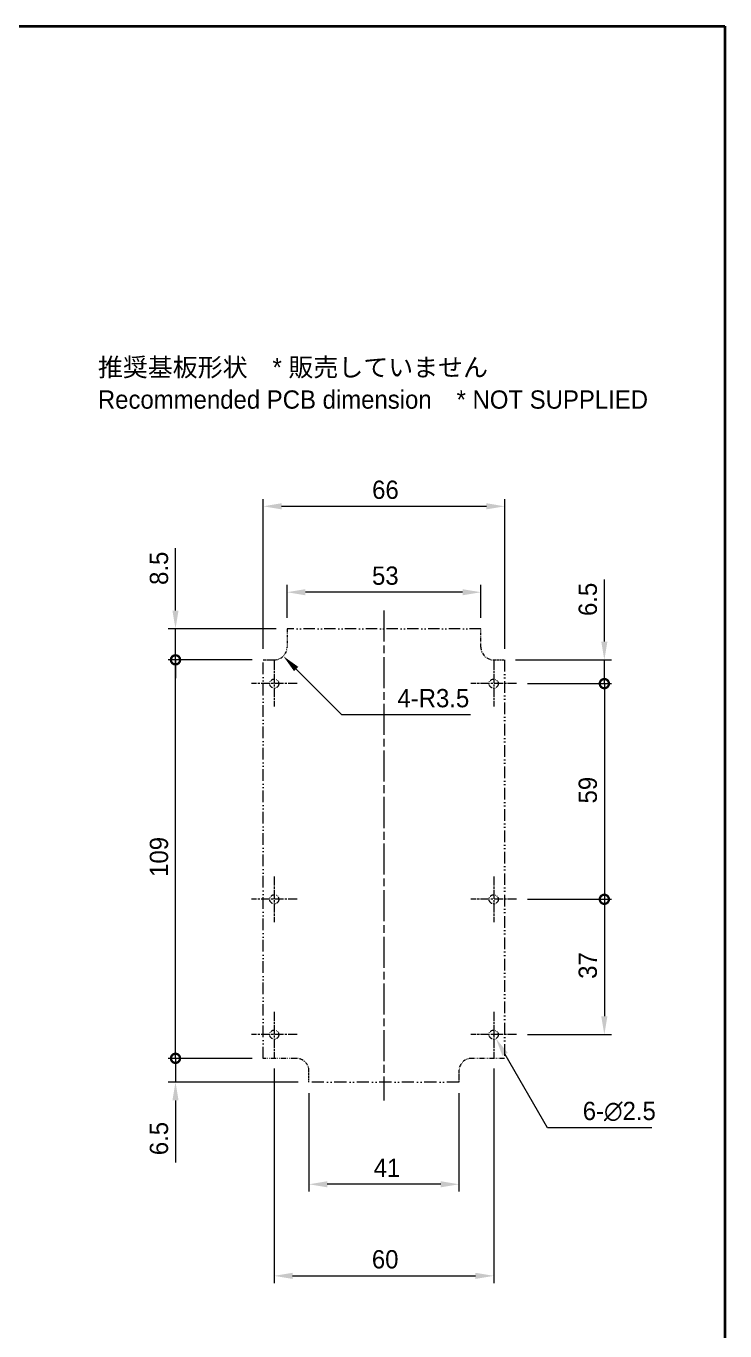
# Model space of a CAD drawing. Header units: millimetres. Extents: x 0 to 3058, y 0 to 562.
# Drawn here: x 1793.9 to 1985, y 205.1 to 562 of the extents above; entities that cross this region are included whole.
import ezdxf

# ---------------------------------------------------------------- set-up
doc = ezdxf.new("R2010")
doc.units = ezdxf.units.MM
doc.header["$LTSCALE"] = 1.5
doc.linetypes.add('CHAIN', pattern=[0.3543, 0.2362, -0.0295, 0.0591, -0.0295])
doc.linetypes.add('DASH_DOUBLE_DOT', pattern=[0.4398, 0.24, -0.06, 0.0098, -0.06, 0.01, -0.06])
doc.layers.get('Defpoints').update_dxf_attribs({"lineweight": 25})
for name, color, linetype, lineweight in [('Border (ISO)', 7, 'Continuous', 35), ('Center Mark (ISO)', 131, 'Continuous', 18), ('Centerline (ISO)', 131, 'Continuous', 18), ('Dimension (ISO)', 7, 'Continuous', 18), ('Dimension (ISO) @ 1', 7, 'Continuous', 18), ('Symbol (ISO)', 7, 'Continuous', 18), ('Visible (ISO)', 7, 'Continuous', 35)]:
    doc.layers.add(name, color=color, linetype=linetype, lineweight=lineweight)
doc.styles.add('Note Text (TK)', font='')
doc.styles.get('Note Text (TK)').set_extended_font_data('MS PGothic')
doc.dimstyles.new('Default - Method 1b (TK)', dxfattribs={"dimscale": 1.5, "dimtxt": 2.5, "dimasz": 2.5, "dimexe": 1, "dimexo": 1.5, "dimgap": 1, "dimtad": 1, "dimtoh": 1, "dimrnd": 1e-08, "dimdsep": 46, "dimtxsty": 'Note Text (TK)', "dimcen": 0.09, "dimdle": 5, "dimclrd": 100, "dimclre": 100, "dimclrt": 7, "dimadec": 1, "dimazin": 1, "dimtfac": 1, "dimtmove": 0, "dimatfit": 3, "dimfxl": 1, "dimtolj": 1, "dimlwd": -1, "dimlwe": -1, "dimarcsym": 0})

# ---------------------------------------------------------------- blocks, each defined once
blk = doc.blocks.new('図面枠 tk図枠')
at = {"layer": 'Border (ISO)'}
for p, q in [((14.5, 289), (405.5, 289)), ((405.5, 289), (405.5, 8))]:
    blk.add_line(p, q, dxfattribs=at)
blk = doc.blocks.new('*D41')
at = {"layer": 'Defpoints', "color": 0}
for p in [(1921.16, 287.22), (1922.41, 285.05)]:
    blk.add_point(p, dxfattribs=at)
at = {"layer": 'Dimension (ISO)', "color": 100}
for p, q in [((1921.61, 286.14), (1921.97, 286.14)), ((1921.79, 285.96), (1921.79, 286.32)), ((1936.54, 260.59), (1924.91, 280.72)), ((1965.03, 260.59), (1936.54, 260.59))]:
    blk.add_line(p, q, dxfattribs=at)
blk.add_solid([(1925.63, 281.14), (1924.19, 280.31), (1922.41, 285.05)], dxfattribs=at)
at = {"layer": 'Dimension (ISO)', "color": 7, "insert": (1946.14, 265.09), "char_height": 5, "attachment_point": 4, "style": 'Note Text (TK)'}
blk.add_mtext('\\A1;\\fＭＳ Ｐゴシック|b0|i0;\\H5.0000;6-∅2.5', dxfattribs=at)
blk = doc.blocks.new('*D42')
at = {"layer": 'Defpoints', "color": 0}
for p in [(1861.79, 392.14), (1864.26, 389.66)]:
    blk.add_point(p, dxfattribs=at)
at = {"layer": 'Dimension (ISO)', "color": 100}
for p, q in [((1880.3, 373.63), (1867.8, 386.13)), ((1915.41, 373.63), (1880.3, 373.63))]:
    blk.add_line(p, q, dxfattribs=at)
blk.add_solid([(1868.39, 386.71), (1867.21, 385.54), (1864.26, 389.66)], dxfattribs=at)
at = {"layer": 'Dimension (ISO)', "color": 7, "insert": (1895.47, 378.13), "char_height": 5, "attachment_point": 4, "style": 'Note Text (TK)'}
blk.add_mtext('\\A1;\\fＭＳ Ｐゴシック|b0|i0;\\H5.0000;4-R3.5', dxfattribs=at)
blk = doc.blocks.new('_DotSmall')
at = {"color": 0, "linetype": 'ByBlock', "const_width": 0.5}
blk.add_lwpolyline([(-0.0625, 0, 1), (0.0625, 0, 1)], format="xyb", close=True, dxfattribs=at)
blk = doc.blocks.new('*D43')
at = {"layer": 'Defpoints', "color": 0}
for p in [(1834.79, 279.64), (1858.79, 279.64), (1871.29, 273.14)]:
    blk.add_point(p, dxfattribs=at)
at = {"layer": 'Dimension (ISO)', "color": 100}
for p, q in [((1834.79, 279.64), (1834.79, 289.64)), ((1855.79, 279.64), (1832.79, 279.64)), ((1834.79, 279.64), (1834.79, 273.14)), ((1868.29, 273.14), (1832.79, 273.14)), ((1834.79, 268.14), (1834.79, 251.15))]:
    blk.add_line(p, q, dxfattribs=at)
blk.add_solid([(1833.95, 268.14), (1835.62, 268.14), (1834.79, 273.14)], dxfattribs=at)
at = {"layer": 'Dimension (ISO)', "color": 100, "xscale": 5, "yscale": 5, "zscale": 5, "rotation": 270}
blk.add_blockref('_DotSmall', (1834.79, 279.64), dxfattribs=at)
at = {"layer": 'Dimension (ISO)', "color": 7, "insert": (1830.29, 253.15), "char_height": 5, "attachment_point": 4, "rotation": 90, "style": 'Note Text (TK)'}
blk.add_mtext('\\A1;6.5', dxfattribs=at)
blk = doc.blocks.new('*D44')
at = {"layer": 'Defpoints', "color": 0}
for p in [(1834.79, 388.64), (1858.79, 388.64), (1858.79, 279.64)]:
    blk.add_point(p, dxfattribs=at)
at = {"layer": 'Dimension (ISO)', "color": 100}
for p, q in [((1855.79, 388.64), (1832.79, 388.64)), ((1834.79, 279.64), (1834.79, 388.64)), ((1855.79, 279.64), (1832.79, 279.64))]:
    blk.add_line(p, q, dxfattribs=at)
at = {"layer": 'Dimension (ISO)', "color": 100, "xscale": 5, "yscale": 5, "zscale": 5}
for p, rotation in [((1834.79, 388.64), 90), ((1834.79, 279.64), 270)]:
    blk.add_blockref('_DotSmall', p, dxfattribs=dict(at, rotation=rotation))
at = {"layer": 'Dimension (ISO)', "color": 7, "insert": (1830.29, 329.28), "char_height": 5, "attachment_point": 4, "rotation": 90, "style": 'Note Text (TK)'}
blk.add_mtext('\\A1;109', dxfattribs=at)
blk = doc.blocks.new('*D45')
at = {"layer": 'Defpoints', "color": 0}
for p in [(1834.79, 397.14), (1865.29, 397.14), (1858.79, 388.64)]:
    blk.add_point(p, dxfattribs=at)
at = {"layer": 'Dimension (ISO)', "color": 100}
for p, q in [((1834.79, 402.14), (1834.79, 419.18)), ((1862.29, 397.14), (1832.79, 397.14)), ((1834.79, 388.64), (1834.79, 397.14)), ((1855.79, 388.64), (1832.79, 388.64)), ((1834.79, 388.64), (1834.79, 383.64))]:
    blk.add_line(p, q, dxfattribs=at)
blk.add_solid([(1833.95, 402.14), (1835.62, 402.14), (1834.79, 397.14)], dxfattribs=at)
at = {"layer": 'Dimension (ISO)', "color": 100, "xscale": 5, "yscale": 5, "zscale": 5, "rotation": 90}
blk.add_blockref('_DotSmall', (1834.79, 388.64), dxfattribs=at)
at = {"layer": 'Dimension (ISO)', "color": 7, "insert": (1830.29, 409.14), "char_height": 5, "attachment_point": 4, "rotation": 90, "style": 'Note Text (TK)'}
blk.add_mtext('\\A1;8.5', dxfattribs=at)
blk = doc.blocks.new('*D46')
at = {"layer": 'Defpoints', "color": 0}
for p in [(1924.79, 430.64), (1858.79, 388.64), (1924.79, 388.64)]:
    blk.add_point(p, dxfattribs=at)
at = {"layer": 'Dimension (ISO)', "color": 100}
for p, q in [((1858.79, 391.64), (1858.79, 432.64)), ((1924.79, 391.64), (1924.79, 432.64)), ((1863.79, 430.64), (1919.79, 430.64))]:
    blk.add_line(p, q, dxfattribs=at)
for points in [[(1863.79, 431.48), (1863.79, 429.81), (1858.79, 430.64)], [(1919.79, 431.48), (1919.79, 429.81), (1924.79, 430.64)]]:
    blk.add_solid(points, dxfattribs=at)
at = {"layer": 'Dimension (ISO)', "color": 7, "insert": (1888.55, 435.14), "char_height": 5, "attachment_point": 4, "style": 'Note Text (TK)'}
blk.add_mtext('\\A1;66', dxfattribs=at)
blk = doc.blocks.new('*D47')
at = {"layer": 'Defpoints', "color": 0}
for p in [(1865.29, 407.14), (1865.29, 397.14), (1918.29, 397.14)]:
    blk.add_point(p, dxfattribs=at)
at = {"layer": 'Dimension (ISO)', "color": 100}
for p, q in [((1865.29, 400.14), (1865.29, 409.14)), ((1913.29, 407.14), (1870.29, 407.14)), ((1918.29, 400.14), (1918.29, 409.14))]:
    blk.add_line(p, q, dxfattribs=at)
for points in [[(1870.29, 407.97), (1870.29, 406.3), (1865.29, 407.14)], [(1913.29, 407.97), (1913.29, 406.3), (1918.29, 407.14)]]:
    blk.add_solid(points, dxfattribs=at)
at = {"layer": 'Dimension (ISO)', "color": 7, "insert": (1888.52, 411.64), "char_height": 5, "attachment_point": 4, "style": 'Note Text (TK)'}
blk.add_mtext('\\A1;53', dxfattribs=at)
blk = doc.blocks.new('*D48')
at = {"layer": 'Defpoints', "color": 0}
for p in [(1928.04, 323.14), (1928.04, 286.14), (1952.04, 286.14)]:
    blk.add_point(p, dxfattribs=at)
at = {"layer": 'Dimension (ISO)', "color": 100}
for p, q in [((1931.04, 323.14), (1954.04, 323.14)), ((1952.04, 323.14), (1952.04, 291.14)), ((1931.04, 286.14), (1954.04, 286.14))]:
    blk.add_line(p, q, dxfattribs=at)
blk.add_solid([(1951.2, 291.14), (1952.87, 291.14), (1952.04, 286.14)], dxfattribs=at)
at = {"layer": 'Dimension (ISO)', "color": 100, "xscale": 5, "yscale": 5, "zscale": 5, "rotation": 90}
blk.add_blockref('_DotSmall', (1952.04, 323.14), dxfattribs=at)
at = {"layer": 'Dimension (ISO)', "color": 7, "insert": (1947.54, 301.39), "char_height": 5, "attachment_point": 4, "rotation": 90, "style": 'Note Text (TK)'}
blk.add_mtext('\\A1;37', dxfattribs=at)
blk = doc.blocks.new('*D49')
at = {"layer": 'Defpoints', "color": 0}
for p in [(1928.04, 382.14), (1928.04, 323.14), (1952.04, 323.14)]:
    blk.add_point(p, dxfattribs=at)
at = {"layer": 'Dimension (ISO)', "color": 100}
for p, q in [((1931.04, 382.14), (1954.04, 382.14)), ((1952.04, 382.14), (1952.04, 323.14)), ((1931.04, 323.14), (1954.04, 323.14))]:
    blk.add_line(p, q, dxfattribs=at)
at = {"layer": 'Dimension (ISO)', "color": 100, "xscale": 5, "yscale": 5, "zscale": 5}
for p, rotation in [((1952.04, 382.14), 90), ((1952.04, 323.14), 270)]:
    blk.add_blockref('_DotSmall', p, dxfattribs=dict(at, rotation=rotation))
at = {"layer": 'Dimension (ISO)', "color": 7, "insert": (1947.54, 349.36), "char_height": 5, "attachment_point": 4, "rotation": 90, "style": 'Note Text (TK)'}
blk.add_mtext('\\A1;59', dxfattribs=at)
blk = doc.blocks.new('*D50')
at = {"layer": 'Defpoints', "color": 0}
for p in [(1924.79, 388.64), (1928.04, 382.14), (1952.04, 382.14)]:
    blk.add_point(p, dxfattribs=at)
at = {"layer": 'Dimension (ISO)', "color": 100}
for p, q in [((1952.04, 393.64), (1952.04, 410.62)), ((1927.79, 388.64), (1954.04, 388.64)), ((1952.04, 382.14), (1952.04, 388.64)), ((1931.04, 382.14), (1954.04, 382.14)), ((1952.04, 382.14), (1952.04, 372.14))]:
    blk.add_line(p, q, dxfattribs=at)
blk.add_solid([(1951.2, 393.64), (1952.87, 393.64), (1952.04, 388.64)], dxfattribs=at)
at = {"layer": 'Dimension (ISO)', "color": 100, "xscale": 5, "yscale": 5, "zscale": 5, "rotation": 90}
blk.add_blockref('_DotSmall', (1952.04, 382.14), dxfattribs=at)
at = {"layer": 'Dimension (ISO)', "color": 7, "insert": (1947.54, 400.64), "char_height": 5, "attachment_point": 4, "rotation": 90, "style": 'Note Text (TK)'}
blk.add_mtext('\\A1;6.5', dxfattribs=at)
blk = doc.blocks.new('*D51')
at = {"layer": 'Defpoints', "color": 0}
for p in [(1861.79, 279.89), (1921.79, 279.89), (1921.79, 220.14)]:
    blk.add_point(p, dxfattribs=at)
at = {"layer": 'Dimension (ISO)', "color": 100}
for p, q in [((1861.79, 276.89), (1861.79, 218.14)), ((1921.79, 276.89), (1921.79, 218.14)), ((1866.79, 220.14), (1916.79, 220.14))]:
    blk.add_line(p, q, dxfattribs=at)
for points in [[(1866.79, 220.97), (1866.79, 219.3), (1861.79, 220.14)], [(1916.79, 220.97), (1916.79, 219.3), (1921.79, 220.14)]]:
    blk.add_solid(points, dxfattribs=at)
at = {"layer": 'Dimension (ISO)', "color": 7, "insert": (1888.48, 224.64), "char_height": 5, "attachment_point": 4, "style": 'Note Text (TK)'}
blk.add_mtext('\\A1;60', dxfattribs=at)
blk = doc.blocks.new('*D73')
at = {"layer": 'Defpoints', "color": 0}
for p in [(1871.29, 273.14), (1912.29, 273.14), (1871.29, 245.19)]:
    blk.add_point(p, dxfattribs=at)
at = {"layer": 'Dimension (ISO)', "color": 100}
for p, q in [((1871.29, 270.14), (1871.29, 243.19)), ((1912.29, 270.14), (1912.29, 243.19)), ((1907.29, 245.19), (1876.29, 245.19))]:
    blk.add_line(p, q, dxfattribs=at)
for points in [[(1876.29, 246.02), (1876.29, 244.35), (1871.29, 245.19)], [(1907.29, 246.02), (1907.29, 244.35), (1912.29, 245.19)]]:
    blk.add_solid(points, dxfattribs=at)
at = {"layer": 'Dimension (ISO)', "color": 7, "insert": (1888.96, 249.69), "char_height": 5, "attachment_point": 4, "style": 'Note Text (TK)'}
blk.add_mtext('\\A1;41', dxfattribs=at)

msp = doc.modelspace()

# ---------------------------------------------------------------- linework, layer by layer
at = {"layer": 'Center Mark (ISO)', "linetype": 'CHAIN', "ltscale": 6.944946}
for p, q in [((1861.7881, 388.3861), (1861.7881, 375.8861)), ((1921.7881, 388.3861), (1921.7881, 375.8861)), ((1868.0381, 382.1361), (1855.5381, 382.1361)), ((1928.0381, 382.1361), (1915.5381, 382.1361)), ((1861.7881, 329.3861), (1861.7881, 316.8861)), ((1921.7881, 329.3861), (1921.7881, 316.8861)), ((1868.0381, 323.1361), (1855.5381, 323.1361)), ((1928.0381, 323.1361), (1915.5381, 323.1361)), ((1861.7881, 292.3861), (1861.7881, 279.8861)), ((1921.7881, 292.3861), (1921.7881, 279.8861)), ((1868.0381, 286.1361), (1855.5381, 286.1361)), ((1928.0381, 286.1361), (1915.5381, 286.1361))]:
    msp.add_line(p, q, dxfattribs=at)
at = {"layer": 'Centerline (ISO)', "linetype": 'CHAIN', "ltscale": 23.990969}
msp.add_line((1891.7881, 402.1361), (1891.7881, 268.1361), dxfattribs=at)
at = {"layer": 'Visible (ISO)', "linetype": 'DASH_DOUBLE_DOT', "lineweight": 18, "ltscale": 2.237854}
for p, q in [((1865.2881, 397.1361), (1865.2881, 392.1361)), ((1918.2881, 392.1361), (1918.2881, 397.1361))]:
    msp.add_line(p, q, dxfattribs=at)
at = {"layer": 'Visible (ISO)', "linetype": 'DASH_DOUBLE_DOT', "lineweight": 18, "ltscale": 8.607809}
msp.add_line((1918.2881, 397.1361), (1865.2881, 397.1361), dxfattribs=at)
at = {"layer": 'Visible (ISO)', "linetype": 'DASH_DOUBLE_DOT', "lineweight": 18, "ltscale": 1.342672}
for p, q in [((1858.7881, 388.6361), (1861.7881, 388.6361)), ((1921.7881, 388.6361), (1924.7881, 388.6361)), ((1871.2881, 273.1361), (1871.2881, 276.1361)), ((1912.2881, 276.1361), (1912.2881, 273.1361))]:
    msp.add_line(p, q, dxfattribs=at)
at = {"layer": 'Visible (ISO)', "linetype": 'DASH_DOUBLE_DOT', "lineweight": 18, "ltscale": 8.851426}
for p, q in [((1858.7881, 279.6361), (1858.7881, 388.6361)), ((1924.7881, 388.6361), (1924.7881, 279.6361))]:
    msp.add_line(p, q, dxfattribs=at)
at = {"layer": 'Visible (ISO)', "linetype": 'DASH_DOUBLE_DOT', "lineweight": 18, "ltscale": 4.028216}
for p, q in [((1867.7881, 279.6361), (1858.7881, 279.6361)), ((1924.7881, 279.6361), (1915.7881, 279.6361))]:
    msp.add_line(p, q, dxfattribs=at)
at = {"layer": 'Visible (ISO)', "linetype": 'DASH_DOUBLE_DOT', "lineweight": 18, "ltscale": 9.322419}
msp.add_line((1912.2881, 273.1361), (1871.2881, 273.1361), dxfattribs=at)
at = {"layer": 'Visible (ISO)', "linetype": 'DASH_DOUBLE_DOT', "lineweight": 18, "ltscale": 3.515269}
for centre in [(1861.7881, 382.1361), (1921.7881, 382.1361), (1861.7881, 323.1361), (1921.7881, 323.1361), (1861.7881, 286.1361), (1921.7881, 286.1361)]:
    msp.add_circle(centre, 1.25, dxfattribs=at)
at = {"layer": 'Visible (ISO)', "linetype": 'DASH_DOUBLE_DOT', "lineweight": 18, "ltscale": 2.460659}
for centre, start, end in [((1861.7881, 392.1361), 270, 0), ((1921.7881, 392.1361), 180, 270), ((1867.7881, 276.1361), 0, 90), ((1915.7881, 276.1361), 90, 180)]:
    msp.add_arc(centre, 3.5, start, end, dxfattribs=at)

# ---------------------------------------------------------------- block references
at = {"xscale": 2, "yscale": 2, "zscale": 2}
msp.add_blockref('図面枠 tk図枠', (1174, -16), dxfattribs=at)

# ---------------------------------------------------------------- texts
at = {"layer": 'Symbol (ISO)', "color": 7, "insert": (1813.5723, 464.2225), "char_height": 5, "width": 156.66667, "attachment_point": 4, "line_spacing_factor": 1.058182, "style": 'Note Text (TK)'}
msp.add_mtext('{\\fＭＳ Ｐゴシック|b0|i0;推奨基板形状\u3000* 販売していません\\P\\fＭＳ Ｐゴシック|b0|i0;Recommended PCB dimension\u3000* NOT SUPPLIED}', dxfattribs=at)

# ---------------------------------------------------------------- dimensions: what is measured, and where the dimension line sits
at = {"layer": 'Dimension (ISO) @ 1', "color": 100}
for base, p1, p2, angle, override, picture, middle in [((1924.7881, 430.6422), (1858.7881, 388.6361), (1924.7881, 388.6361), 180, {"dimscale": 1, "dimtxt": 5, "dimasz": 5, "dimexe": 2, "dimexo": 3, "dimgap": 2, "dimtoh": 0, "dimdec": 2, "dimcen": 0.18, "dimtol": 0, "dimlim": 0, "dimtp": 0, "dimtm": 0, "dimtdec": 2, "dimtix": 0, "dimtofl": 0, "dimtmove": 0, "dimatfit": 1}, '*D46', (1891.7881, 430.6422)), ((1834.7881, 397.1361), (1858.7881, 388.6361), (1865.2881, 397.1361), 270, {"dimscale": 1, "dimtxt": 5, "dimasz": 5, "dimexe": 2, "dimexo": 3, "dimgap": 2, "dimtoh": 0, "dimdec": 2, "dimblk1": 'DotSmall', "dimsah": 1, "dimcen": 0.18, "dimdle": 0, "dimtol": 0, "dimlim": 0, "dimtp": 0, "dimtm": 0, "dimtdec": 2, "dimtix": 0, "dimtofl": 1, "dimtmove": 0, "dimatfit": 1}, '*D45', (1834.7881, 413.156)), ((1865.2881, 407.1361), (1918.2881, 397.1361), (1865.2881, 397.1361), 180, {"dimscale": 1, "dimtxt": 5, "dimasz": 5, "dimexe": 2, "dimexo": 3, "dimgap": 2, "dimtoh": 0, "dimdec": 2, "dimcen": 0.18, "dimtol": 0, "dimlim": 0, "dimtp": 0, "dimtm": 0, "dimtdec": 2, "dimtix": 0, "dimtofl": 0, "dimtmove": 0, "dimatfit": 1}, '*D47', (1891.7881, 407.1361)), ((1952.0381, 382.1361), (1924.7881, 388.6361), (1928.0381, 382.1361), 90, {"dimscale": 1, "dimtxt": 5, "dimasz": 5, "dimexe": 2, "dimexo": 3, "dimgap": 2, "dimtoh": 0, "dimdec": 2, "dimblk2": 'DotSmall', "dimsah": 1, "dimcen": 0.18, "dimdle": 0, "dimtol": 0, "dimlim": 0, "dimtp": 0, "dimtm": 0, "dimtdec": 2, "dimtix": 0, "dimtofl": 1, "dimtmove": 0, "dimatfit": 1}, '*D50', (1952.0381, 404.6276)), ((1834.7881, 388.6361), (1858.7881, 279.6361), (1858.7881, 388.6361), 270, {"dimscale": 1, "dimtxt": 5, "dimasz": 5, "dimexe": 2, "dimexo": 3, "dimgap": 2, "dimtoh": 0, "dimdec": 2, "dimblk1": 'DotSmall', "dimblk2": 'DotSmall', "dimsah": 1, "dimcen": 0.18, "dimdle": 0, "dimtol": 0, "dimlim": 0, "dimtp": 0, "dimtm": 0, "dimtdec": 2, "dimtix": 0, "dimtofl": 0, "dimtmove": 0, "dimatfit": 1}, '*D44', (1834.7881, 334.1561)), ((1952.0381, 323.1361), (1928.0381, 382.1361), (1928.0381, 323.1361), 90, {"dimscale": 1, "dimtxt": 5, "dimasz": 5, "dimexe": 2, "dimexo": 3, "dimgap": 2, "dimtoh": 0, "dimdec": 2, "dimblk1": 'DotSmall', "dimblk2": 'DotSmall', "dimsah": 1, "dimcen": 0.18, "dimdle": 0, "dimtol": 0, "dimlim": 0, "dimtp": 0, "dimtm": 0, "dimtdec": 2, "dimtix": 0, "dimtofl": 0, "dimtmove": 0, "dimatfit": 1}, '*D49', (1952.0381, 352.6161)), ((1952.0381, 286.1361), (1928.0381, 323.1361), (1928.0381, 286.1361), 90, {"dimscale": 1, "dimtxt": 5, "dimasz": 5, "dimexe": 2, "dimexo": 3, "dimgap": 2, "dimtoh": 0, "dimdec": 2, "dimblk1": 'DotSmall', "dimsah": 1, "dimcen": 0.18, "dimdle": 0, "dimtol": 0, "dimlim": 0, "dimtp": 0, "dimtm": 0, "dimtdec": 2, "dimtix": 0, "dimtofl": 0, "dimtmove": 0, "dimatfit": 1}, '*D48', (1952.0381, 304.6161)), ((1834.7881, 279.6361), (1871.2881, 273.1361), (1858.7881, 279.6361), 270, {"dimscale": 1, "dimtxt": 5, "dimasz": 5, "dimexe": 2, "dimexo": 3, "dimgap": 2, "dimtoh": 0, "dimdec": 2, "dimblk2": 'DotSmall', "dimsah": 1, "dimcen": 0.18, "dimdle": 0, "dimtol": 0, "dimlim": 0, "dimtp": 0, "dimtm": 0, "dimtdec": 2, "dimtix": 0, "dimtofl": 1, "dimtmove": 0, "dimatfit": 1}, '*D43', (1834.7881, 257.1447)), ((1921.7881, 220.1361), (1861.7881, 279.8861), (1921.7881, 279.8861), 180, {"dimscale": 1, "dimtxt": 5, "dimasz": 5, "dimexe": 2, "dimexo": 3, "dimgap": 2, "dimtoh": 0, "dimdec": 2, "dimcen": 0.18, "dimtol": 0, "dimlim": 0, "dimtp": 0, "dimtm": 0, "dimtdec": 2, "dimtix": 0, "dimtofl": 0, "dimtmove": 0, "dimatfit": 1}, '*D51', (1891.7881, 220.1361)), ((1871.2881, 245.1861), (1912.2881, 273.1361), (1871.2881, 273.1361), 180, {"dimscale": 1, "dimtxt": 5, "dimasz": 5, "dimexe": 2, "dimexo": 3, "dimgap": 2, "dimtoh": 0, "dimdec": 2, "dimcen": 0.18, "dimtol": 0, "dimlim": 0, "dimtp": 0, "dimtm": 0, "dimtdec": 2, "dimtix": 0, "dimtofl": 0, "dimtmove": 0, "dimatfit": 1}, '*D73', (1891.7881, 245.1861))]:
    dim = msp.add_linear_dim(base=base, p1=p1, p2=p2, angle=angle, dimstyle='Default - Method 1b (TK)', override=override, dxfattribs=at)
    dim.commit()
    dim.dimension.update_dxf_attribs({"geometry": picture, "text_midpoint": middle, "dimtype": 128})
dim = msp.add_radius_dim(center=(1861.7881, 392.1361), mpoint=(1864.263, 389.6613), text='\\fＭＳ Ｐゴシック|b0|i0;\\H5.0000;4-<>', dimstyle='Default - Method 1b (TK)', override={"dimscale": 1, "dimtxt": 5, "dimasz": 5, "dimexe": 2, "dimexo": 3, "dimgap": 2, "dimtih": 1, "dimdec": 2, "dimlfac": 1, "dimcen": 0, "dimtol": 0, "dimlim": 0, "dimtp": 0, "dimtm": 0, "dimtdec": 2, "dimtix": 0, "dimtofl": 0, "dimtmove": 0, "dimatfit": 3}, dxfattribs=at)
dim.commit()
dim.dimension.update_dxf_attribs({"geometry": '*D42', "text_midpoint": (1905.4383, 373.6292), "dimtype": 132})
dim = msp.add_diameter_dim_2p(p1=(1921.1631, 287.2187), p2=(1922.4131, 285.0536), text='\\fＭＳ Ｐゴシック|b0|i0;\\H5.0000;6-<>', dimstyle='Default - Method 1b (TK)', override={"dimscale": 1, "dimtxt": 5, "dimasz": 5, "dimexe": 2, "dimexo": 3, "dimgap": 2, "dimtih": 1, "dimdec": 2, "dimlfac": 1, "dimcen": 0.18, "dimtol": 0, "dimlim": 0, "dimtp": 0, "dimtm": 0, "dimtdec": 2, "dimtix": 0, "dimtofl": 0, "dimtmove": 0, "dimatfit": 3}, dxfattribs=at)
dim.commit()
dim.dimension.update_dxf_attribs({"geometry": '*D41', "text_midpoint": (1955.5824, 260.5936), "dimtype": 131})

doc.saveas('drawing.dxf')
